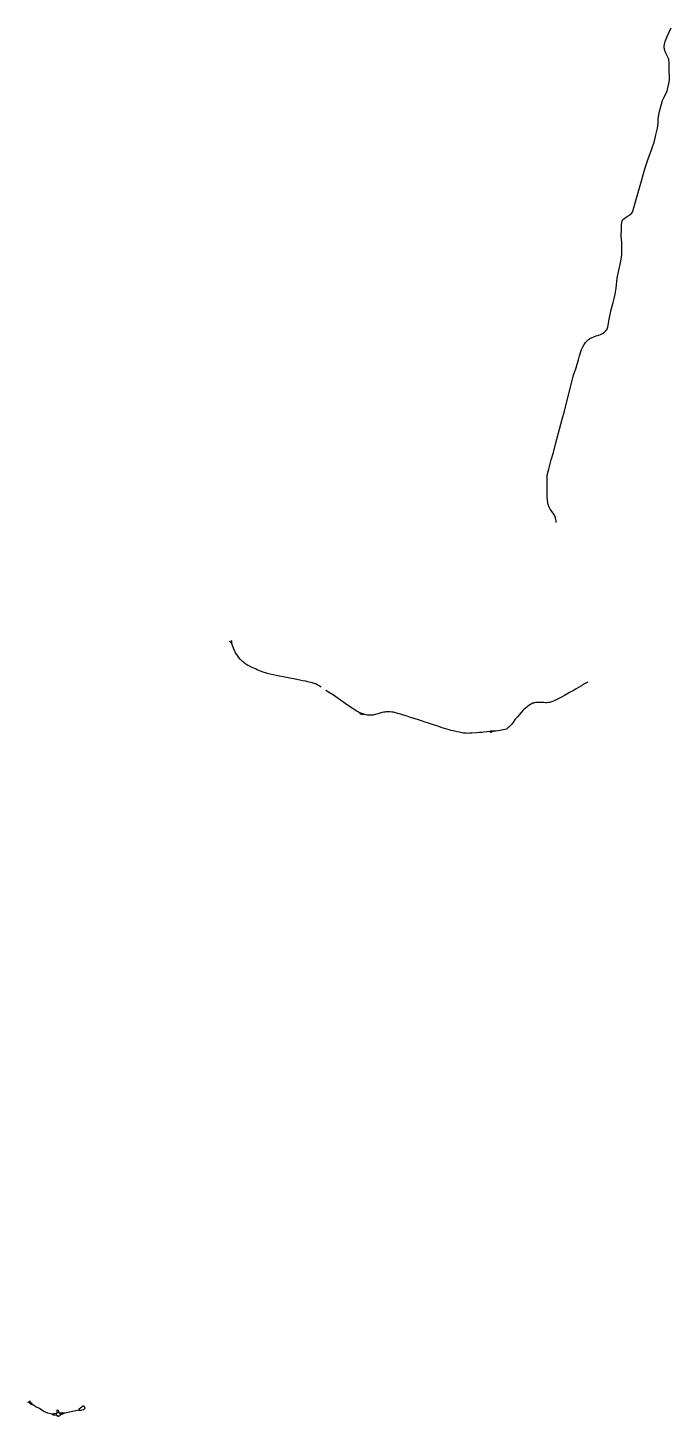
# Model space of a CAD drawing. Header units: inches. Extents: x 25491055 to 25513295, y 6670591 to 6686249.
# Drawn here: x 25509361 to 25513295, y 6677750 to 6686249 of the extents above; entities that cross this region are included whole.
import ezdxf

# ---------------------------------------------------------------- set-up
doc = ezdxf.new("R2010")
doc.units = ezdxf.units.IN
doc.header["$MEASUREMENT"] = 0

msp = doc.modelspace()

# ---------------------------------------------------------------- linework, layer by layer
for points in [[(25513215, 6685664.3), (25513215.9, 6685672), (25513215.6, 6685687.5), (25513220.4, 6685717.6), (25513224.7, 6685735.6), (25513242.6, 6685804.3), (25513253.4, 6685828.9), (25513270.9, 6685861.9), (25513272.8, 6685871.8), (25513282, 6685915.2), (25513284.4, 6685935), (25513284.9, 6685949.2), (25513283.8, 6685987.9), (25513282, 6686031.5), (25513280.5, 6686055.7), (25513279.6, 6686061.5), (25513276.7, 6686065.7), (25513263.2, 6686094.3), (25513256, 6686110.5), (25513254.7, 6686115.2), (25513253.4, 6686119.8), (25513252.4, 6686126.5), (25513253.2, 6686139.4), (25513254.4, 6686147.4), (25513256.3, 6686156.4), (25513259, 6686165.5), (25513262.5, 6686175.1), (25513270.8, 6686194.9), (25513295.3, 6686248.8)], [(25512990.3, 6684972.8), (25512990.8, 6685016.4), (25512990.5, 6685028.6), (25512991.5, 6685045.2), (25512992.8, 6685053.7), (25512996.3, 6685067.3), (25513000.3, 6685073.3), (25513005.5, 6685078.5), (25513014.5, 6685085.7), (25513051.5, 6685110), (25513058.5, 6685120.9), (25513060.3, 6685126.6), (25513076, 6685182.9), (25513104.8, 6685282.8), (25513135.4, 6685391.8), (25513153.5, 6685446.6), (25513175.1, 6685502.2), (25513192.2, 6685553.8), (25513202.3, 6685592.9), (25513211.3, 6685634.2), (25513215, 6685664.3)], [(25512591, 6683233.2), (25512590.5, 6683236.9), (25512588, 6683249.4), (25512586, 6683255.8), (25512581.2, 6683266.2), (25512567.1, 6683285.6), (25512555, 6683302.4), (25512548.7, 6683314.7), (25512542.6, 6683331.4), (25512540.8, 6683341.4), (25512538.8, 6683356.8), (25512537.8, 6683378.5), (25512537.6, 6683425.4), (25512536.9, 6683441.5), (25512536.5, 6683506.5), (25512537.1, 6683509.5), (25512547.3, 6683547.5), (25512562, 6683603.4), (25512574.6, 6683648.9), (25512590.5, 6683708.8), (25512604.9, 6683760.6), (25512629, 6683854.1), (25512642.6, 6683901.3), (25512668.3, 6684002.7), (25512686.6, 6684073.2), (25512691.7, 6684098.8), (25512698.4, 6684123.8), (25512703.4, 6684139.3), (25512713.6, 6684167.4), (25512720.9, 6684190.5), (25512727.7, 6684215.6), (25512733.9, 6684240.1), (25512746.1, 6684280.5), (25512754, 6684296.6), (25512762.7, 6684310.1), (25512771.9, 6684322.7), (25512782, 6684333.5), (25512789.1, 6684340.4), (25512798.6, 6684346.8), (25512811.4, 6684353.2), (25512822.4, 6684357.6), (25512837.2, 6684362.2), (25512852.5, 6684366.3), (25512863.8, 6684370.4), (25512876, 6684377.5), (25512886.3, 6684384.6), (25512892.9, 6684390.8), (25512903.3, 6684405), (25512908.4, 6684416.5), (25512916.9, 6684465.9), (25512923.4, 6684501.6), (25512926.8, 6684517.2), (25512941.1, 6684568.2), (25512947.3, 6684592.2), (25512953.3, 6684618.9), (25512954.7, 6684631), (25512958, 6684654.7), (25512965.6, 6684716.4), (25512972.9, 6684755.2), (25512986.4, 6684820.6), (25512990.8, 6684845.1), (25512993.1, 6684862.9), (25512992.7, 6684934.1), (25512990.3, 6684972.8)], [(25512592.5, 6683220.4), (25512591, 6683233.2)], [(25510600.4, 6682487.5), (25510597.8, 6682489.9), (25510594.7, 6682492.9)], [(25510608.5, 6682491.9), (25510605.7, 6682499.1)], [(25510608.7, 6682479.7), (25510609.3, 6682487.4), (25510608.5, 6682491.9)], [(25510608.7, 6682479.7), (25510603.4, 6682484.7), (25510600.4, 6682487.5)], [(25511155.5, 6682212), (25511142.6, 6682220.2), (25511130, 6682227.6), (25511120.5, 6682232.1), (25511112.2, 6682235.8), (25511106.2, 6682237.8), (25511101.5, 6682239.2), (25511092.6, 6682241.7), (25511082.2, 6682244.2), (25511072.6, 6682246.3), (25511061, 6682248.9), (25511043.2, 6682252.1), (25511006.3, 6682259.4), (25510942.9, 6682272), (25510880.5, 6682284.7), (25510843.7, 6682291.9), (25510825.4, 6682297), (25510815.7, 6682299.8), (25510806.4, 6682302.7), (25510799.4, 6682305.2), (25510777.9, 6682313.4), (25510762.9, 6682319.3), (25510752.6, 6682324), (25510733.1, 6682333.2), (25510719.7, 6682339.2), (25510712.5, 6682342.8), (25510706.4, 6682346.1), (25510700.9, 6682349.4), (25510694.8, 6682353.3), (25510689, 6682357.5), (25510681.1, 6682363.7), (25510674.7, 6682369), (25510668.9, 6682374.5), (25510659.5, 6682384.8), (25510651.5, 6682393.7), (25510638.2, 6682412.5), (25510631.3, 6682423.7), (25510625.5, 6682436.1), (25510619, 6682452), (25510615.6, 6682461), (25510608.7, 6682479.7)], [(25512786.3, 6682243.6), (25512753.9, 6682226.6)], [(25511391.1, 6682054.3), (25511380.6, 6682060.7), (25511371.3, 6682066.5), (25511364.8, 6682070.8), (25511356.6, 6682076.5), (25511344.3, 6682084.6), (25511310.6, 6682106.5), (25511293.2, 6682118.7), (25511272.4, 6682132.6), (25511229.5, 6682163.1), (25511199.6, 6682182.7), (25511184.2, 6682193.1)], [(25512746.4, 6682221.8), (25512743, 6682219.7), (25512729.4, 6682211), (25512714.9, 6682202.6), (25512701.8, 6682195.2), (25512689.3, 6682188.1), (25512674.2, 6682179.8), (25512642.4, 6682162.3), (25512627.8, 6682154.1), (25512592.8, 6682135.3), (25512578.9, 6682128.4), (25512569.4, 6682124.2), (25512563.9, 6682122), (25512557.7, 6682120.4), (25512551.8, 6682119.1), (25512543.2, 6682118)], [(25512753.9, 6682226.6), (25512746.4, 6682221.8)], [(25512453.1, 6682115.5), (25512449.4, 6682114.1), (25512442.3, 6682111), (25512436, 6682108.1), (25512428.4, 6682103.4), (25512419, 6682096.4), (25512411.6, 6682090.5), (25512404.9, 6682084.8), (25512397, 6682077.3), (25512388.5, 6682068.9), (25512369.5, 6682047.9), (25512355, 6682031), (25512342, 6682016), (25512330.4, 6682000.3), (25512318.3, 6681984.7), (25512312.4, 6681977.9), (25512307.9, 6681973), (25512303.4, 6681968.8), (25512296.3, 6681962.9), (25512287.2, 6681956.2)], [(25512459.3, 6682117), (25512455.2, 6682116.1), (25512453.1, 6682115.5)], [(25512533, 6682117.6), (25512527.2, 6682117.6), (25512517.3, 6682117.8), (25512504.5, 6682118.4), (25512489.5, 6682119.2), (25512482, 6682119.7), (25512477.2, 6682119.5), (25512471.7, 6682119.2), (25512466.1, 6682118.5), (25512459.3, 6682117)], [(25512543.2, 6682118), (25512535.6, 6682117.7), (25512533, 6682117.6)], [(25511416.4, 6682046.9), (25511410.1, 6682049.9), (25511399.9, 6682053.6), (25511391.1, 6682054.3)], [(25511391.1, 6682054.3), (25511397.3, 6682049), (25511406.2, 6682045.5), (25511416.4, 6682046.9)], [(25511427.6, 6682043), (25511416.4, 6682046.9)], [(25511691.1, 6682030.8), (25511680.7, 6682034.3), (25511663.7, 6682040.1), (25511634, 6682049.5), (25511623.5, 6682052.5), (25511596.2, 6682058.8), (25511586, 6682060.6), (25511576.2, 6682061.7), (25511565.6, 6682062.1), (25511558.1, 6682062.2), (25511550.5, 6682061.5), (25511544.8, 6682060.5), (25511538.5, 6682059.5), (25511528.5, 6682057.2), (25511519.9, 6682054.9), (25511502.5, 6682050), (25511492.9, 6682047.2), (25511484.6, 6682044.7), (25511472.5, 6682041.8), (25511464.5, 6682041), (25511453.8, 6682040.5), (25511436.4, 6682041.4), (25511427.6, 6682043)], [(25511842.3, 6681981.6), (25511829.4, 6681986.1), (25511804.6, 6681993.9), (25511789.9, 6681998.6), (25511767.6, 6682005.6), (25511749.5, 6682011.7), (25511715.8, 6682022.9), (25511701.6, 6682027.5), (25511691.1, 6682030.8)], [(25511854, 6681977.8), (25511842.3, 6681981.6)], [(25512137.8, 6681936.2), (25512122.8, 6681934.8), (25512104.4, 6681933.1), (25512076.7, 6681930.8), (25512062, 6681930.3), (25512047.7, 6681929.8), (25512040.1, 6681930.2), (25512032.6, 6681931), (25512025.4, 6681931.7), (25512016.3, 6681933.1), (25511987.8, 6681938.6), (25511959.1, 6681945.2), (25511947.5, 6681948), (25511937.7, 6681950.8), (25511910, 6681959.3), (25511894.7, 6681964.7), (25511868.2, 6681973.2), (25511854, 6681977.8)], [(25512148.6, 6681936.7), (25512137.8, 6681936.2)], [(25512185.5, 6681940.6), (25512148.6, 6681936.7)], [(25512195.1, 6681943.8), (25512191.2, 6681943.5), (25512185.5, 6681940.6)], [(25512185.5, 6681940.6), (25512191.7, 6681938), (25512195.8, 6681938.5)], [(25512205.7, 6681942.6), (25512199, 6681944), (25512195.1, 6681943.8)], [(25512195.8, 6681938.5), (25512199.4, 6681938.9), (25512205.7, 6681942.6)], [(25512287.2, 6681956.2), (25512277.4, 6681953.5), (25512267.1, 6681951.2), (25512258, 6681949.4), (25512248.7, 6681947.8), (25512235.9, 6681945.9), (25512223, 6681943.8), (25512205.7, 6681942.6)], [(25509375.1, 6677827.3), (25509368.3, 6677831.4), (25509360.9, 6677837.5)], [(25509379.8, 6677833.1), (25509378, 6677834.6), (25509372.6, 6677843.5)], [(25509392.3, 6677820.1), (25509382.5, 6677822.7), (25509375.1, 6677827.3)], [(25509392.3, 6677820.1), (25509386.5, 6677827.8), (25509379.8, 6677833.1)], [(25509508.2, 6677762.3), (25509483.4, 6677768.1), (25509459.5, 6677779.5), (25509431.7, 6677797), (25509410.9, 6677808.4), (25509392.3, 6677820.1)], [(25509523.7, 6677764.9), (25509520.4, 6677764.6), (25509508.2, 6677762.3)], [(25509523.3, 6677756.8), (25509519, 6677757.4), (25509508.2, 6677762.3)], [(25509538.4, 6677754.9), (25509523.3, 6677756.8)], [(25509537.4, 6677766), (25509523.7, 6677764.9)], [(25509538.4, 6677754.9), (25509537.7, 6677756), (25509537.2, 6677757.2), (25509536.7, 6677758.6), (25509536.4, 6677760.3), (25509536.4, 6677761.5), (25509536.5, 6677763.1), (25509536.9, 6677764.5), (25509537.4, 6677765.9), (25509537.4, 6677766)], [(25509537.4, 6677766), (25509538.2, 6677767.5), (25509539.3, 6677768.9), (25509540.5, 6677770), (25509540.7, 6677770.2)], [(25509543.7, 6677750.8), (25509543.4, 6677750.9), (25509541.7, 6677751.8), (25509540.4, 6677752.7), (25509539.2, 6677753.8), (25509538.4, 6677754.9), (25509538.4, 6677754.9)], [(25509540.4, 6677783.3), (25509540.4, 6677788.7)], [(25509540.7, 6677770.2), (25509540.4, 6677783.3)], [(25509540.7, 6677770.2), (25509541.6, 6677770.8), (25509543, 6677771.6), (25509544.4, 6677772.1), (25509545.8, 6677772.4), (25509547.1, 6677772.6), (25509548.6, 6677772.6), (25509550.6, 6677772.2), (25509552.2, 6677771.6), (25509553.5, 6677771)], [(25509554.9, 6677752.8), (25509554.1, 6677752.1), (25509552.8, 6677751.4), (25509551.4, 6677750.7), (25509549.4, 6677750.2), (25509547.5, 6677750.1), (25509545.8, 6677750.2), (25509544.4, 6677750.6), (25509543.7, 6677750.8)], [(25509547.2, 6677784.9), (25509543.8, 6677789.4)], [(25509553.5, 6677771), (25509550.2, 6677779.3), (25509548.4, 6677783.2), (25509547.2, 6677784.9)], [(25509553.5, 6677771), (25509553.6, 6677770.9), (25509555.1, 6677769.8), (25509555.3, 6677769.6)], [(25509558.2, 6677757.3), (25509558.1, 6677756.9), (25509557.4, 6677755.7), (25509556.4, 6677754.2), (25509555.4, 6677753.2), (25509554.9, 6677752.8)], [(25509571.2, 6677770.3), (25509567.4, 6677769.8), (25509555.3, 6677769.6)], [(25509555.3, 6677769.6), (25509556, 6677768.9), (25509557.2, 6677767.4), (25509558, 6677765.8), (25509558.4, 6677764.6), (25509558.8, 6677762.9), (25509558.9, 6677761.5), (25509558.9, 6677760.1), (25509558.6, 6677758.5), (25509558.2, 6677757.3)], [(25509572.4, 6677762.2), (25509567.1, 6677759.9), (25509558.2, 6677757.3)], [(25509586, 6677769), (25509575.7, 6677770.5), (25509571.2, 6677770.3)], [(25509586, 6677769), (25509576.5, 6677763.9), (25509572.4, 6677762.2)], [(25509675.1, 6677787.6), (25509586, 6677769)], [(25509675.1, 6677787.6), (25509675, 6677787.7), (25509674.4, 6677789.1), (25509674, 6677791.2), (25509674.3, 6677792.9), (25509675, 6677794.5), (25509675.9, 6677795.9), (25509677.5, 6677797.1), (25509682.8, 6677801.6), (25509690.5, 6677808), (25509693.6, 6677810.6), (25509695.6, 6677812.1), (25509697.8, 6677812.7), (25509699.7, 6677812.7), (25509701.4, 6677812.4), (25509702.8, 6677812.1), (25509704.3, 6677811.3), (25509705.7, 6677810), (25509707, 6677808.5), (25509707.8, 6677806.4), (25509708.4, 6677803.5), (25509708.9, 6677801.5), (25509708.7, 6677798.4), (25509707.5, 6677795.8), (25509706.4, 6677794.2), (25509704.8, 6677792.4), (25509703, 6677790.8), (25509701, 6677789.2), (25509699.1, 6677788.3), (25509692, 6677786.9), (25509686.1, 6677785.8), (25509681.2, 6677784.8), (25509679.6, 6677784.8), (25509678.6, 6677785.1), (25509677.9, 6677785.3), (25509676.2, 6677786.2), (25509675.1, 6677787.6)]]:
    msp.add_lwpolyline(points)
for p in [(25509543.7, 6677750.8), (25509675.1, 6677787.6)]:
    msp.add_point(p)

doc.saveas('drawing.dxf')
